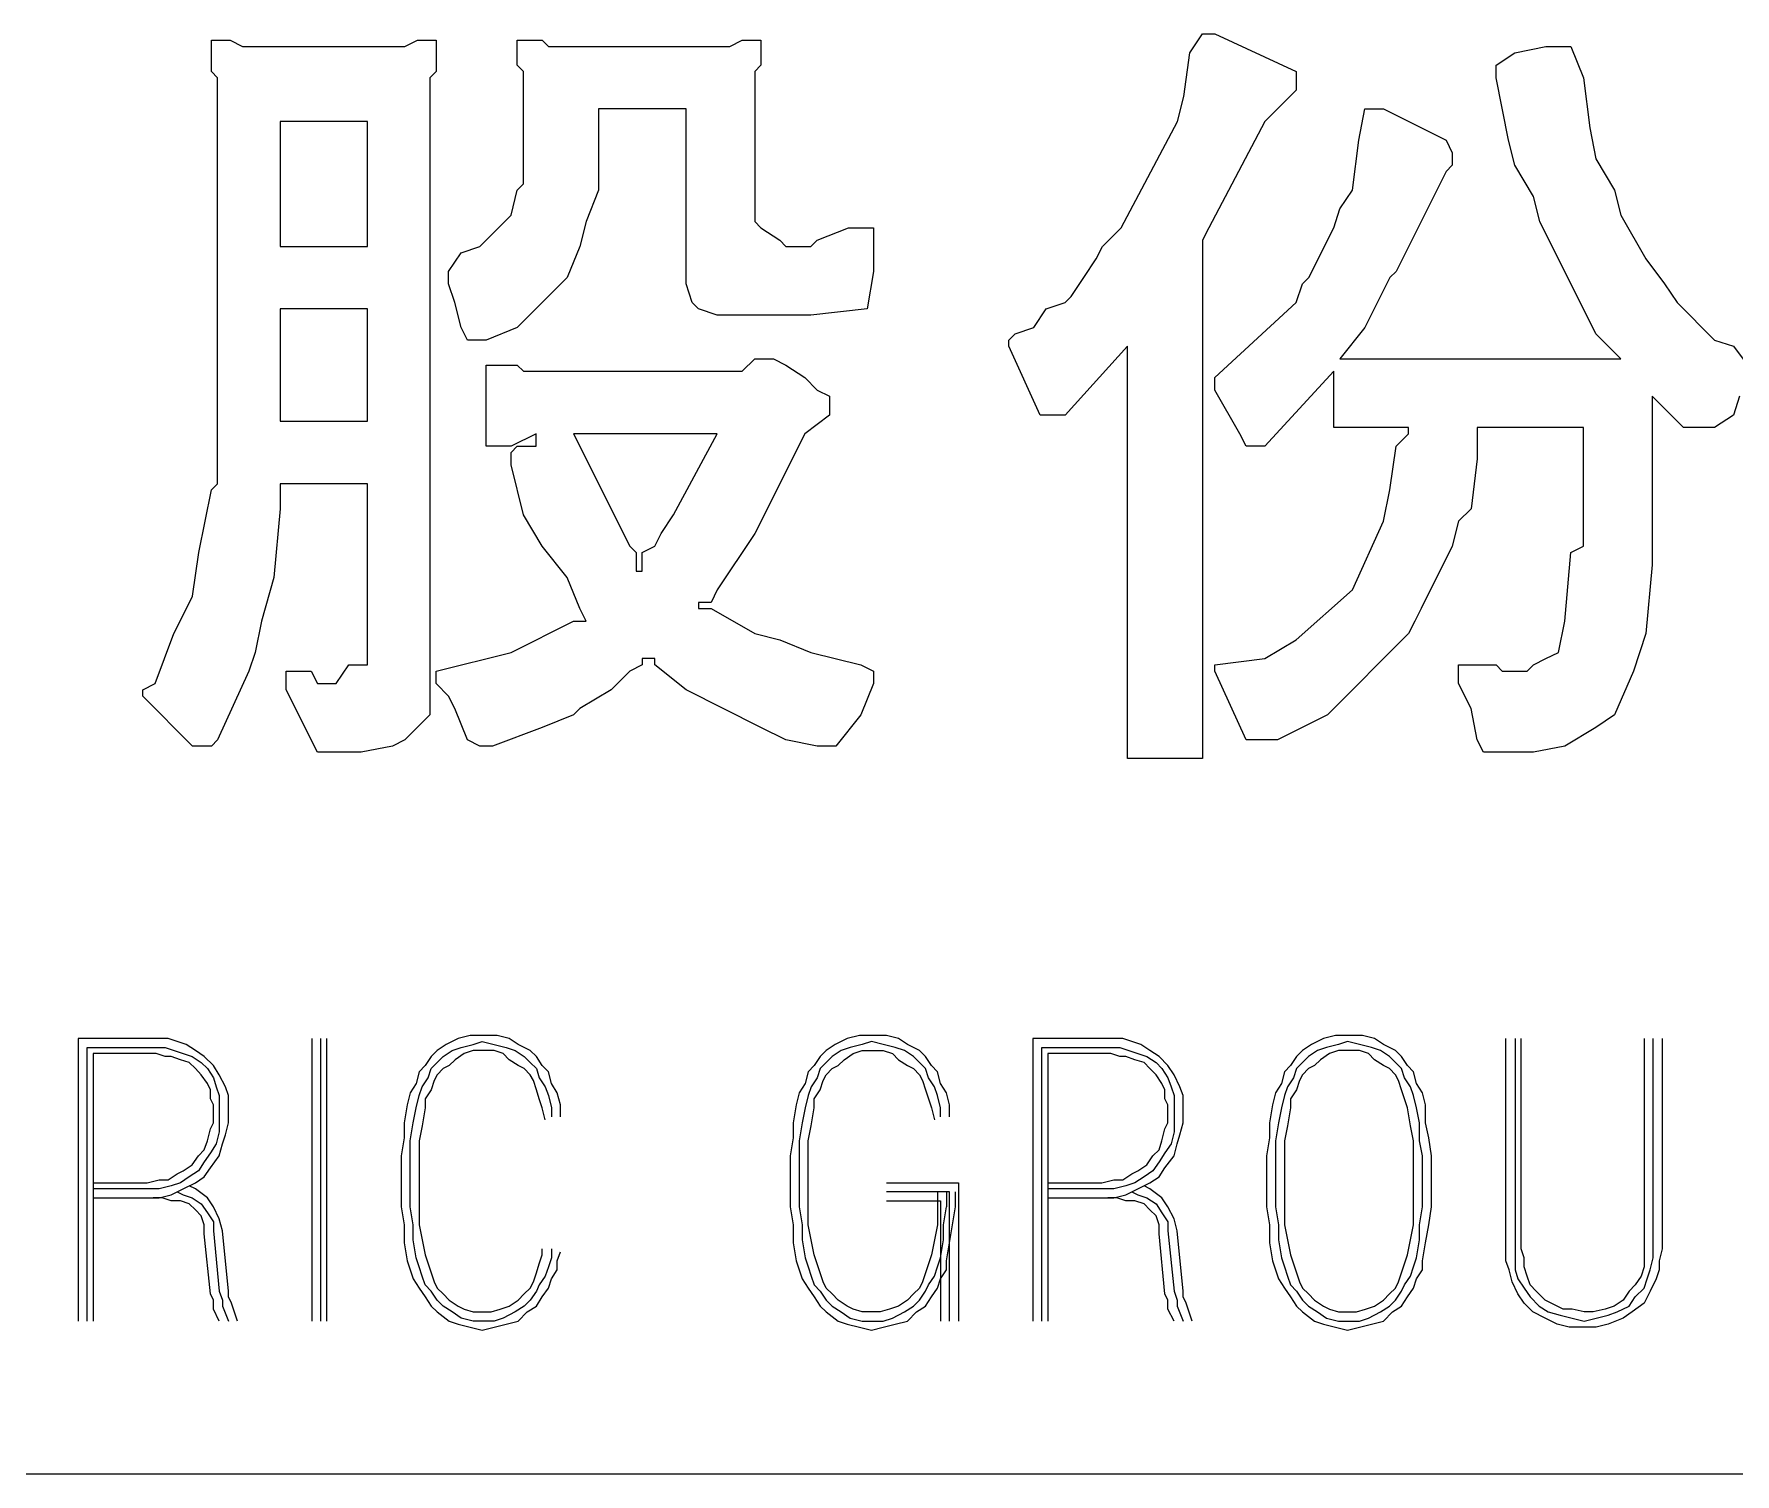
# Model space of a CAD drawing. Header units: millimetres. Extents: x 18255 to 228708, y -2217 to 146640.
# Drawn here: x 222396 to 223914, y 99 to 1384 of the extents above; entities that cross this region are included whole.
import ezdxf

# ---------------------------------------------------------------- set-up
doc = ezdxf.new("R2010")
doc.units = ezdxf.units.MM
doc.layers.add('1', color=8, linetype='Continuous')
doc.layers.add('注释及标注', color=8, linetype='Continuous', lineweight=25)

msp = doc.modelspace()

# ---------------------------------------------------------------- linework, layer by layer
at = {"layer": '1', "color": 0, "linetype": 'Continuous'}
for p, q in [((223427.6, 1367.4), (223438.8, 1384.2)), ((223438.8, 1384.2), (223449.9, 1384.2)), ((223449.9, 1384.2), (223522.4, 1350.7)), ((222554.1, 1350.7), (222554.1, 1378.6)), ((222554.1, 1378.6), (222570.8, 1378.6)), ((222570.8, 1378.6), (222581.9, 1373)), ((222581.9, 1373), (222726.9, 1373)), ((222726.9, 1373), (222738, 1378.6)), ((222738, 1378.6), (222754.8, 1378.6)), ((222754.8, 1378.6), (222754.8, 1350.7)), ((222827.2, 1356.3), (222827.2, 1378.6)), ((222827.2, 1378.6), (222849.5, 1378.6)), ((222849.5, 1378.6), (222855.1, 1373)), ((222855.1, 1373), (223016.8, 1373)), ((223016.8, 1373), (223027.9, 1378.6)), ((223027.9, 1378.6), (223044.7, 1378.6)), ((223044.7, 1378.6), (223044.7, 1356.3)), ((223422.1, 1328.4), (223427.6, 1367.4)), ((223700.8, 1356.3), (223717.5, 1367.4)), ((223717.5, 1367.4), (223745.4, 1373)), ((223745.4, 1373), (223767.7, 1373)), ((223767.7, 1373), (223778.9, 1345.1)), ((222832.8, 1350.7), (222827.2, 1356.3)), ((223044.7, 1356.3), (223039.1, 1350.7)), ((223700.8, 1345.1), (223700.8, 1356.3)), ((222559.6, 1345.1), (222554.1, 1350.7)), ((222559.6, 982.8), (222559.6, 1345.1)), ((222754.8, 1350.7), (222749.2, 1345.1)), ((222749.2, 1345.1), (222749.2, 776.5)), ((222832.8, 1250.4), (222832.8, 1350.7)), ((223039.1, 1350.7), (223039.1, 1216.9)), ((223522.4, 1350.7), (223522.4, 1334)), ((223712, 1289.4), (223700.8, 1345.1)), ((223778.9, 1345.1), (223784.4, 1300.5)), ((223416.5, 1306.1), (223422.1, 1328.4)), ((223522.4, 1334), (223494.5, 1306.1)), ((222693.4, 1306.1), (222615.4, 1306.1)), ((222615.4, 1306.1), (222615.4, 1194.6)), ((222693.4, 1194.6), (222693.4, 1306.1)), ((222899.7, 1317.3), (222899.7, 1244.8)), ((222977.8, 1317.3), (222899.7, 1317.3)), ((222977.8, 1161.2), (222977.8, 1317.3)), ((223366.3, 1211.3), (223416.5, 1306.1)), ((223494.5, 1306.1), (223444.4, 1211.3)), ((223578.2, 1289.4), (223583.7, 1317.3)), ((223583.7, 1317.3), (223600.5, 1317.3)), ((223600.5, 1317.3), (223656.2, 1289.4)), ((223784.4, 1300.5), (223790, 1272.7)), ((223572.6, 1244.8), (223578.2, 1289.4)), ((223656.2, 1289.4), (223661.8, 1278.2)), ((223661.8, 1278.2), (223661.8, 1267.1)), ((223717.5, 1267.1), (223712, 1289.4)), ((223656.2, 1261.5), (223611.6, 1172.3)), ((223661.8, 1267.1), (223656.2, 1261.5)), ((223734.3, 1239.2), (223717.5, 1267.1)), ((223790, 1272.7), (223806.7, 1244.8)), ((222827.2, 1244.8), (222832.8, 1250.4)), ((222821.7, 1222.5), (222827.2, 1244.8)), ((222899.7, 1244.8), (222888.6, 1216.9)), ((223561.4, 1228.1), (223572.6, 1244.8)), ((223739.8, 1216.9), (223734.3, 1239.2)), ((223806.7, 1244.8), (223812.3, 1222.5)), ((222793.8, 1194.6), (222821.7, 1222.5)), ((222888.6, 1216.9), (222883, 1194.6)), ((223039.1, 1216.9), (223044.7, 1211.3)), ((223555.9, 1211.3), (223561.4, 1228.1)), ((223790, 1116.6), (223739.8, 1216.9)), ((223812.3, 1222.5), (223834.6, 1183.5)), ((223044.7, 1211.3), (223061.4, 1200.2)), ((223061.4, 1200.2), (223067, 1194.6)), ((223089.3, 1194.6), (223094.8, 1200.2)), ((223094.8, 1200.2), (223122.7, 1211.3)), ((223122.7, 1211.3), (223145, 1211.3)), ((223145, 1211.3), (223145, 1172.3)), ((223349.6, 1194.6), (223366.3, 1211.3)), ((223444.4, 1211.3), (223438.8, 1200.2)), ((223438.8, 1200.2), (223438.8, 737.5)), ((223533.6, 1166.7), (223555.9, 1211.3)), ((222615.4, 1194.6), (222693.4, 1194.6)), ((222765.9, 1172.3), (222777.1, 1189)), ((222777.1, 1189), (222793.8, 1194.6)), ((222883, 1194.6), (222871.8, 1166.7)), ((223067, 1194.6), (223089.3, 1194.6)), ((223344, 1183.5), (223349.6, 1194.6)), ((222765.9, 1161.2), (222765.9, 1172.3)), ((223145, 1172.3), (223139.4, 1138.9)), ((223332.9, 1166.7), (223344, 1183.5)), ((223611.6, 1172.3), (223606, 1166.7)), ((223834.6, 1183.5), (223851.3, 1161.2)), ((222771.5, 1144.4), (222765.9, 1161.2)), ((222871.8, 1166.7), (222827.2, 1122.1)), ((222983.3, 1144.4), (222977.8, 1161.2)), ((223321.7, 1150), (223332.9, 1166.7)), ((223522.4, 1144.4), (223528, 1161.2)), ((223528, 1161.2), (223533.6, 1166.7)), ((223606, 1166.7), (223583.7, 1122.1)), ((223851.3, 1161.2), (223862.5, 1144.4)), ((222693.4, 1138.9), (222615.4, 1138.9)), ((222615.4, 1138.9), (222615.4, 1038.5)), ((222693.4, 1038.5), (222693.4, 1138.9)), ((222777.1, 1122.1), (222771.5, 1144.4)), ((222988.9, 1138.9), (222983.3, 1144.4)), ((223005.6, 1133.3), (222988.9, 1138.9)), ((223139.4, 1138.9), (223089.3, 1133.3)), ((223288.3, 1122.1), (223299.4, 1138.9)), ((223299.4, 1138.9), (223316.2, 1144.4)), ((223316.2, 1144.4), (223321.7, 1150)), ((223449.9, 1077.5), (223522.4, 1144.4)), ((223862.5, 1144.4), (223895.9, 1111)), ((223089.3, 1133.3), (223005.6, 1133.3)), ((222782.6, 1111), (222777.1, 1122.1)), ((222799.4, 1111), (222782.6, 1111)), ((222827.2, 1122.1), (222799.4, 1111)), ((223266, 1111), (223271.6, 1116.6)), ((223266, 1105.4), (223266, 1111)), ((223271.6, 1116.6), (223288.3, 1122.1)), ((223583.7, 1122.1), (223561.4, 1094.3)), ((223812.3, 1094.3), (223790, 1116.6)), ((223895.9, 1111), (223912.7, 1105.4)), ((223027.9, 1083.1), (223039.1, 1094.3)), ((223039.1, 1094.3), (223055.8, 1094.3)), ((223055.8, 1094.3), (223067, 1088.7)), ((223293.9, 1044.1), (223266, 1105.4)), ((223371.9, 1105.4), (223316.2, 1044.1)), ((223371.9, 737.5), (223371.9, 1105.4)), ((223561.4, 1094.3), (223812.3, 1094.3)), ((223912.7, 1105.4), (223929.4, 1083.1)), ((222799.4, 1088.7), (222827.2, 1088.7)), ((222799.4, 1016.2), (222799.4, 1088.7)), ((222827.2, 1088.7), (222832.8, 1083.1)), ((222832.8, 1083.1), (223027.9, 1083.1)), ((223067, 1088.7), (223083.7, 1077.5)), ((223555.9, 1083.1), (223494.5, 1016.2)), ((223555.9, 1032.9), (223555.9, 1083.1)), ((223083.7, 1077.5), (223094.8, 1066.4)), ((223094.8, 1066.4), (223106, 1060.8)), ((223449.9, 1066.4), (223449.9, 1077.5)), ((223472.2, 1027.4), (223449.9, 1066.4)), ((223106, 1060.8), (223106, 1044.1)), ((223840.2, 1060.8), (223840.2, 910.3)), ((223868.1, 1032.9), (223840.2, 1060.8)), ((223918.2, 1060.8), (223912.7, 1044.1)), ((222615.4, 1038.5), (222693.4, 1038.5)), ((223106, 1044.1), (223083.7, 1027.4)), ((223316.2, 1044.1), (223293.9, 1044.1)), ((223622.8, 1032.9), (223555.9, 1032.9)), ((223622.8, 1027.4), (223622.8, 1032.9)), ((223684.1, 1032.9), (223684.1, 1005.1)), ((223778.9, 1032.9), (223684.1, 1032.9)), ((223778.9, 927), (223778.9, 1032.9)), ((223895.9, 1032.9), (223868.1, 1032.9)), ((223912.7, 1044.1), (223895.9, 1032.9)), ((222844, 1027.4), (222821.7, 1016.2)), ((222844, 1016.2), (222844, 1027.4)), ((223005.6, 1027.4), (222877.4, 1027.4)), ((222877.4, 1027.4), (222927.6, 927)), ((222966.6, 954.9), (223005.6, 1027.4)), ((223083.7, 1027.4), (223039.1, 938.2)), ((223477.8, 1016.2), (223472.2, 1027.4)), ((223611.6, 1016.2), (223622.8, 1027.4)), ((222821.7, 1016.2), (222799.4, 1016.2)), ((222821.7, 1010.6), (222827.2, 1016.2)), ((222821.7, 999.5), (222821.7, 1010.6)), ((222827.2, 1016.2), (222844, 1016.2)), ((223494.5, 1016.2), (223477.8, 1016.2)), ((223606, 977.2), (223611.6, 1016.2)), ((223684.1, 1005.1), (223678.5, 960.5)), ((222832.8, 954.9), (222821.7, 999.5)), ((222542.9, 921.4), (222554.1, 977.2)), ((222554.1, 977.2), (222559.6, 982.8)), ((222615.4, 982.8), (222615.4, 960.5)), ((222693.4, 982.8), (222615.4, 982.8)), ((222693.4, 821.1), (222693.4, 982.8)), ((223600.5, 949.3), (223606, 977.2)), ((222615.4, 960.5), (222609.8, 899.1)), ((223678.5, 960.5), (223667.4, 949.3)), ((222849.5, 927), (222832.8, 954.9)), ((222955.5, 938.2), (222966.6, 954.9)), ((223572.6, 888), (223600.5, 949.3)), ((223667.4, 949.3), (223661.8, 927)), ((222871.8, 899.1), (222849.5, 927)), ((222927.6, 927), (222933.2, 921.4)), ((222938.7, 921.4), (222949.9, 927)), ((222949.9, 927), (222955.5, 938.2)), ((223039.1, 938.2), (223005.6, 888)), ((223661.8, 927), (223633.9, 871.3)), ((223767.7, 921.4), (223778.9, 927)), ((222537.3, 882.4), (222542.9, 921.4)), ((222933.2, 921.4), (222933.2, 904.7)), ((222938.7, 904.7), (222938.7, 921.4)), ((223762.1, 860.1), (223767.7, 921.4)), ((222609.8, 899.1), (222598.7, 860.1)), ((222883, 871.3), (222871.8, 899.1)), ((222933.2, 904.7), (222938.7, 904.7)), ((223840.2, 910.3), (223834.6, 849)), ((222531.8, 871.3), (222537.3, 882.4)), ((223005.6, 888), (223000.1, 876.8)), ((223522.4, 843.4), (223572.6, 888)), ((222520.6, 849), (222531.8, 871.3)), ((222888.6, 860.1), (222883, 871.3)), ((222988.9, 876.8), (222988.9, 871.3)), ((223000.1, 876.8), (222988.9, 876.8)), ((222988.9, 871.3), (223000.1, 871.3)), ((223000.1, 871.3), (223039.1, 849)), ((223633.9, 871.3), (223628.3, 860.1)), ((222598.7, 860.1), (222593.1, 832.2)), ((222821.7, 832.2), (222877.4, 860.1)), ((222877.4, 860.1), (222888.6, 860.1)), ((223628.3, 860.1), (223622.8, 849)), ((223756.6, 832.2), (223762.1, 860.1)), ((222503.9, 804.4), (222520.6, 849)), ((223039.1, 849), (223061.4, 843.4)), ((223061.4, 843.4), (223089.3, 832.2)), ((223494.5, 826.7), (223522.4, 843.4)), ((223622.8, 849), (223550.3, 776.5)), ((223834.6, 849), (223823.5, 815.5)), ((222593.1, 832.2), (222587.5, 815.5)), ((222665.6, 804.4), (222676.7, 821.1)), ((222676.7, 821.1), (222693.4, 821.1)), ((222754.8, 815.5), (222821.7, 832.2)), ((222938.7, 821.1), (222927.6, 815.5)), ((222938.7, 826.7), (222938.7, 821.1)), ((222949.9, 826.7), (222938.7, 826.7)), ((222949.9, 821.1), (222949.9, 826.7)), ((222977.8, 798.8), (222949.9, 821.1)), ((223089.3, 832.2), (223133.9, 821.1)), ((223133.9, 821.1), (223145, 815.5)), ((223449.9, 821.1), (223494.5, 826.7)), ((223449.9, 815.5), (223449.9, 821.1)), ((223667.4, 821.1), (223700.8, 821.1)), ((223667.4, 804.4), (223667.4, 821.1)), ((223700.8, 821.1), (223706.4, 815.5)), ((223728.7, 815.5), (223734.3, 821.1)), ((223734.3, 821.1), (223745.4, 826.7)), ((223745.4, 826.7), (223756.6, 832.2)), ((222587.5, 815.5), (222559.6, 754.2)), ((222621, 815.5), (222643.3, 815.5)), ((222621, 798.8), (222621, 815.5)), ((222643.3, 815.5), (222648.8, 804.4)), ((222754.8, 804.4), (222754.8, 815.5)), ((222927.6, 815.5), (222910.9, 798.8)), ((223145, 815.5), (223145, 804.4)), ((223477.8, 754.2), (223449.9, 815.5)), ((223706.4, 815.5), (223728.7, 815.5)), ((223823.5, 815.5), (223806.7, 776.5)), ((222492.8, 798.8), (222503.9, 804.4)), ((222492.8, 793.2), (222492.8, 798.8)), ((222537.3, 748.6), (222492.8, 793.2)), ((222648.8, 743.1), (222621, 798.8)), ((222648.8, 804.4), (222665.6, 804.4)), ((222765.9, 793.2), (222754.8, 804.4)), ((222771.5, 782.1), (222765.9, 793.2)), ((222910.9, 798.8), (222883, 782.1)), ((223044.7, 765.3), (222977.8, 798.8)), ((223145, 804.4), (223133.9, 776.5)), ((223678.5, 782.1), (223667.4, 804.4)), ((222749.2, 776.5), (222726.9, 754.2)), ((222782.6, 754.2), (222771.5, 782.1)), ((222877.4, 776.5), (222849.5, 765.3)), ((222883, 782.1), (222877.4, 776.5)), ((223133.9, 776.5), (223111.6, 748.6)), ((223550.3, 776.5), (223505.7, 754.2)), ((223684.1, 754.2), (223678.5, 782.1)), ((223806.7, 776.5), (223790, 765.3)), ((222849.5, 765.3), (222804.9, 748.6)), ((223067, 754.2), (223044.7, 765.3)), ((223790, 765.3), (223762.1, 748.6)), ((222554.1, 748.6), (222537.3, 748.6)), ((222559.6, 754.2), (222554.1, 748.6)), ((222715.7, 748.6), (222687.9, 743.1)), ((222726.9, 754.2), (222715.7, 748.6)), ((222793.8, 748.6), (222782.6, 754.2)), ((222804.9, 748.6), (222793.8, 748.6)), ((223094.8, 748.6), (223067, 754.2)), ((223111.6, 748.6), (223094.8, 748.6)), ((223505.7, 754.2), (223477.8, 754.2)), ((223689.7, 743.1), (223684.1, 754.2)), ((223762.1, 748.6), (223734.3, 743.1)), ((222687.9, 743.1), (222648.8, 743.1)), ((223438.8, 737.5), (223371.9, 737.5)), ((223734.3, 743.1), (223689.7, 743.1)), ((222435.2, 487.5), (222435.2, 235.4)), ((222496.9, 487.5), (222435.2, 487.5)), ((222504.9, 487.5), (222496.9, 487.5)), ((222515.6, 487.5), (222504.9, 487.5)), ((222523.7, 484.8), (222515.6, 487.5)), ((222643.7, 487.5), (222643.7, 235.4)), ((222651.7, 235.4), (222651.7, 487.5)), ((222657.1, 235.4), (222657.1, 487.5)), ((222774.4, 487.5), (222763.7, 482.1)), ((222785.2, 490.2), (222774.4, 487.5)), ((222795.9, 490.2), (222785.2, 490.2)), ((222809.3, 490.2), (222795.9, 490.2)), ((222820, 487.5), (222809.3, 490.2)), ((222828.1, 482.1), (222820, 487.5)), ((223121.7, 487.5), (223111, 482.1)), ((223132.5, 490.2), (223121.7, 487.5)), ((223143.2, 490.2), (223132.5, 490.2)), ((223156.6, 490.2), (223143.2, 490.2)), ((223167.3, 487.5), (223156.6, 490.2)), ((223175.4, 482.1), (223167.3, 487.5)), ((223287.3, 487.5), (223287.3, 235.4)), ((223349, 487.5), (223287.3, 487.5)), ((223357.1, 487.5), (223349, 487.5)), ((223367.8, 487.5), (223357.1, 487.5)), ((223375.8, 484.8), (223367.8, 487.5)), ((223546.8, 487.5), (223536.1, 482.1)), ((223557.5, 490.2), (223546.8, 487.5)), ((223568.2, 490.2), (223557.5, 490.2)), ((223581.7, 490.2), (223568.2, 490.2)), ((223592.4, 487.5), (223581.7, 490.2)), ((223600.4, 482.1), (223592.4, 487.5)), ((223709.7, 299.8), (223709.7, 487.5)), ((223717.8, 487.5), (223717.8, 299.8)), ((223723.1, 299.8), (223723.1, 487.5)), ((223833.1, 487.5), (223833.1, 299.8)), ((223841.1, 299.8), (223841.1, 487.5)), ((223849.2, 487.5), (223849.2, 299.8)), ((222443.2, 479.5), (222496.9, 479.5)), ((222443.2, 235.4), (222443.2, 479.5)), ((222448.6, 474.1), (222448.6, 235.4)), ((222496.9, 474.1), (222448.6, 474.1)), ((222496.9, 479.5), (222504.9, 479.5)), ((222504.9, 474.1), (222496.9, 474.1)), ((222504.9, 479.5), (222513, 479.5)), ((222513, 471.4), (222504.9, 474.1)), ((222513, 479.5), (222521, 476.8)), ((222518.3, 471.4), (222513, 471.4)), ((222526.4, 468.7), (222518.3, 471.4)), ((222521, 476.8), (222529, 474.1)), ((222531.7, 482.1), (222523.7, 484.8)), ((222529, 474.1), (222537.1, 471.4)), ((222539.8, 476.8), (222531.7, 482.1)), ((222537.1, 471.4), (222545.1, 466.1)), ((222547.8, 471.4), (222539.8, 476.8)), ((222555.9, 463.4), (222547.8, 471.4)), ((222750.3, 471.4), (222744.9, 463.4)), ((222755.7, 476.8), (222750.3, 471.4)), ((222763.7, 482.1), (222755.7, 476.8)), ((222755.7, 466.1), (222761, 471.4)), ((222761, 471.4), (222769.1, 476.8)), ((222769.1, 476.8), (222777.1, 479.5)), ((222779.8, 474.1), (222771.7, 468.7)), ((222777.1, 479.5), (222787.8, 482.1)), ((222787.8, 476.8), (222779.8, 474.1)), ((222787.8, 482.1), (222795.9, 484.8)), ((222795.9, 476.8), (222787.8, 476.8)), ((222795.9, 484.8), (222806.6, 482.1)), ((222806.6, 476.8), (222795.9, 476.8)), ((222806.6, 482.1), (222817.3, 479.5)), ((222814.7, 474.1), (222806.6, 476.8)), ((222820, 468.7), (222814.7, 474.1)), ((222817.3, 479.5), (222825.4, 476.8)), ((222825.4, 476.8), (222833.4, 471.4)), ((222838.8, 476.8), (222828.1, 482.1)), ((222833.4, 471.4), (222838.8, 466.1)), ((222844.2, 471.4), (222838.8, 476.8)), ((222849.5, 463.4), (222844.2, 471.4)), ((223097.6, 471.4), (223092.2, 463.4)), ((223103, 476.8), (223097.6, 471.4)), ((223111, 482.1), (223103, 476.8)), ((223108.3, 471.4), (223103, 466.1)), ((223116.4, 476.8), (223108.3, 471.4)), ((223124.4, 479.5), (223116.4, 476.8)), ((223119, 468.7), (223127.1, 474.1)), ((223135.1, 482.1), (223124.4, 479.5)), ((223127.1, 474.1), (223135.1, 476.8)), ((223143.2, 484.8), (223135.1, 482.1)), ((223135.1, 476.8), (223143.2, 476.8)), ((223153.9, 482.1), (223143.2, 484.8)), ((223143.2, 476.8), (223153.9, 476.8)), ((223164.6, 479.5), (223153.9, 482.1)), ((223153.9, 476.8), (223162, 474.1)), ((223162, 474.1), (223167.3, 468.7)), ((223172.7, 476.8), (223164.6, 479.5)), ((223180.7, 471.4), (223172.7, 476.8)), ((223186.1, 476.8), (223175.4, 482.1)), ((223186.1, 466.1), (223180.7, 471.4)), ((223191.5, 471.4), (223186.1, 476.8)), ((223196.8, 463.4), (223191.5, 471.4)), ((223295.4, 479.5), (223349, 479.5)), ((223295.4, 235.4), (223295.4, 479.5)), ((223300.7, 474.1), (223300.7, 235.4)), ((223349, 474.1), (223300.7, 474.1)), ((223349, 479.5), (223357.1, 479.5)), ((223357.1, 474.1), (223349, 474.1)), ((223357.1, 479.5), (223365.1, 479.5)), ((223365.1, 471.4), (223357.1, 474.1)), ((223365.1, 479.5), (223373.1, 476.8)), ((223370.5, 471.4), (223365.1, 471.4)), ((223378.5, 468.7), (223370.5, 471.4)), ((223373.1, 476.8), (223381.2, 474.1)), ((223383.9, 482.1), (223375.8, 484.8)), ((223381.2, 474.1), (223389.2, 471.4)), ((223391.9, 476.8), (223383.9, 482.1)), ((223389.2, 471.4), (223397.3, 466.1)), ((223400, 471.4), (223391.9, 476.8)), ((223408, 463.4), (223400, 471.4)), ((223522.7, 471.4), (223517.3, 463.4)), ((223528, 476.8), (223522.7, 471.4)), ((223536.1, 482.1), (223528, 476.8)), ((223533.4, 471.4), (223528, 466.1)), ((223541.4, 476.8), (223533.4, 471.4)), ((223549.5, 479.5), (223541.4, 476.8)), ((223552.2, 474.1), (223544.1, 468.7)), ((223560.2, 482.1), (223549.5, 479.5)), ((223560.2, 476.8), (223552.2, 474.1)), ((223568.2, 484.8), (223560.2, 482.1)), ((223568.2, 476.8), (223560.2, 476.8)), ((223579, 482.1), (223568.2, 484.8)), ((223579, 476.8), (223568.2, 476.8)), ((223589.7, 479.5), (223579, 482.1)), ((223587, 474.1), (223579, 476.8)), ((223592.4, 468.7), (223587, 474.1)), ((223597.7, 476.8), (223589.7, 479.5)), ((223605.8, 471.4), (223597.7, 476.8)), ((223611.2, 476.8), (223600.4, 482.1)), ((223611.2, 466.1), (223605.8, 471.4)), ((223616.5, 471.4), (223611.2, 476.8)), ((223621.9, 463.4), (223616.5, 471.4)), ((222534.4, 466.1), (222526.4, 468.7)), ((222539.8, 460.7), (222534.4, 466.1)), ((222545.1, 455.3), (222539.8, 460.7)), ((222545.1, 466.1), (222550.5, 460.7)), ((222550.5, 460.7), (222555.9, 452.6)), ((222561.2, 455.3), (222555.9, 463.4)), ((222739.6, 458), (222736.9, 447.3)), ((222744.9, 463.4), (222739.6, 458)), ((222747.6, 452.6), (222750.3, 460.7)), ((222750.3, 460.7), (222755.7, 466.1)), ((222761, 460.7), (222755.7, 455.3)), ((222766.4, 463.4), (222761, 460.7)), ((222771.7, 468.7), (222766.4, 463.4)), ((222828.1, 463.4), (222820, 468.7)), ((222833.4, 460.7), (222828.1, 463.4)), ((222838.8, 455.3), (222833.4, 460.7)), ((222838.8, 466.1), (222844.2, 460.7)), ((222844.2, 460.7), (222846.8, 452.6)), ((222854.9, 458), (222849.5, 463.4)), ((222857.6, 447.3), (222854.9, 458)), ((223086.9, 458), (223084.2, 447.3)), ((223092.2, 463.4), (223086.9, 458)), ((223097.6, 460.7), (223094.9, 452.6)), ((223103, 466.1), (223097.6, 460.7)), ((223103, 455.3), (223108.3, 460.7)), ((223108.3, 460.7), (223113.7, 463.4)), ((223113.7, 463.4), (223119, 468.7)), ((223167.3, 468.7), (223175.4, 463.4)), ((223175.4, 463.4), (223180.7, 460.7)), ((223180.7, 460.7), (223186.1, 455.3)), ((223191.5, 460.7), (223186.1, 466.1)), ((223194.1, 452.6), (223191.5, 460.7)), ((223202.2, 458), (223196.8, 463.4)), ((223204.9, 447.3), (223202.2, 458)), ((223386.6, 466.1), (223378.5, 468.7)), ((223391.9, 460.7), (223386.6, 466.1)), ((223397.3, 455.3), (223391.9, 460.7)), ((223397.3, 466.1), (223402.6, 460.7)), ((223402.6, 460.7), (223408, 452.6)), ((223413.4, 455.3), (223408, 463.4)), ((223511.9, 458), (223509.2, 447.3)), ((223517.3, 463.4), (223511.9, 458)), ((223522.7, 460.7), (223520, 452.6)), ((223528, 466.1), (223522.7, 460.7)), ((223533.4, 460.7), (223528, 455.3)), ((223538.7, 463.4), (223533.4, 460.7)), ((223544.1, 468.7), (223538.7, 463.4)), ((223600.4, 463.4), (223592.4, 468.7)), ((223605.8, 460.7), (223600.4, 463.4)), ((223611.2, 455.3), (223605.8, 460.7)), ((223616.5, 460.7), (223611.2, 466.1)), ((223619.2, 452.6), (223616.5, 460.7)), ((223627.2, 458), (223621.9, 463.4)), ((223629.9, 447.3), (223627.2, 458)), ((222550.5, 447.3), (222545.1, 455.3)), ((222553.2, 441.9), (222550.5, 447.3)), ((222553.2, 433.9), (222553.2, 441.9)), ((222555.9, 452.6), (222558.5, 444.6)), ((222558.5, 444.6), (222561.2, 436.6)), ((222566.6, 444.6), (222561.2, 455.3)), ((222569.3, 436.6), (222566.6, 444.6)), ((222736.9, 447.3), (222731.5, 439.2)), ((222739.6, 436.6), (222742.2, 444.6)), ((222742.2, 444.6), (222747.6, 452.6)), ((222750.3, 441.9), (222744.9, 433.9)), ((222753, 450), (222750.3, 441.9)), ((222755.7, 455.3), (222753, 450)), ((222841.5, 450), (222838.8, 455.3)), ((222844.2, 441.9), (222841.5, 450)), ((222846.8, 433.9), (222844.2, 441.9)), ((222846.8, 452.6), (222852.2, 444.6)), ((222852.2, 444.6), (222854.9, 436.6)), ((222862.9, 439.2), (222857.6, 447.3)), ((223084.2, 447.3), (223078.8, 439.2)), ((223089.5, 444.6), (223086.9, 436.6)), ((223094.9, 452.6), (223089.5, 444.6)), ((223092.2, 433.9), (223097.6, 441.9)), ((223097.6, 441.9), (223100.3, 450)), ((223100.3, 450), (223103, 455.3)), ((223186.1, 455.3), (223188.8, 450)), ((223188.8, 450), (223191.5, 441.9)), ((223191.5, 441.9), (223194.1, 433.9)), ((223199.5, 444.6), (223194.1, 452.6)), ((223202.2, 436.6), (223199.5, 444.6)), ((223210.2, 439.2), (223204.9, 447.3)), ((223402.6, 447.3), (223397.3, 455.3)), ((223405.3, 441.9), (223402.6, 447.3)), ((223405.3, 433.9), (223405.3, 441.9)), ((223408, 452.6), (223410.7, 444.6)), ((223410.7, 444.6), (223413.4, 436.6)), ((223418.7, 444.6), (223413.4, 455.3)), ((223421.4, 436.6), (223418.7, 444.6)), ((223509.2, 447.3), (223503.9, 439.2)), ((223514.6, 444.6), (223511.9, 436.6)), ((223520, 452.6), (223514.6, 444.6)), ((223522.7, 441.9), (223517.3, 433.9)), ((223525.3, 450), (223522.7, 441.9)), ((223528, 455.3), (223525.3, 450)), ((223613.8, 450), (223611.2, 455.3)), ((223616.5, 441.9), (223613.8, 450)), ((223619.2, 433.9), (223616.5, 441.9)), ((223624.6, 444.6), (223619.2, 452.6)), ((223627.2, 436.6), (223624.6, 444.6)), ((223635.3, 439.2), (223629.9, 447.3)), ((222555.9, 428.5), (222553.2, 433.9)), ((222555.9, 420.5), (222555.9, 428.5)), ((222561.2, 436.6), (222561.2, 428.5)), ((222561.2, 428.5), (222561.2, 420.5)), ((222569.3, 428.5), (222569.3, 436.6)), ((222569.3, 420.5), (222569.3, 428.5)), ((222728.8, 428.5), (222726.2, 412.4)), ((222731.5, 439.2), (222728.8, 428.5)), ((222734.2, 412.4), (222736.9, 425.8)), ((222736.9, 425.8), (222739.6, 436.6)), ((222744.9, 425.8), (222742.2, 409.7)), ((222744.9, 433.9), (222744.9, 425.8)), ((222849.5, 425.8), (222846.8, 433.9)), ((222852.2, 415.1), (222849.5, 425.8)), ((222854.9, 436.6), (222857.6, 425.8)), ((222857.6, 425.8), (222857.6, 417.8)), ((222865.6, 428.5), (222862.9, 439.2)), ((222865.6, 417.8), (222865.6, 428.5)), ((223076.1, 428.5), (223073.5, 412.4)), ((223078.8, 439.2), (223076.1, 428.5)), ((223084.2, 425.8), (223081.5, 412.4)), ((223086.9, 436.6), (223084.2, 425.8)), ((223089.5, 409.7), (223092.2, 425.8)), ((223092.2, 425.8), (223092.2, 433.9)), ((223194.1, 433.9), (223196.8, 425.8)), ((223196.8, 425.8), (223199.5, 415.1)), ((223204.9, 425.8), (223202.2, 436.6)), ((223204.9, 417.8), (223204.9, 425.8)), ((223212.9, 428.5), (223210.2, 439.2)), ((223212.9, 417.8), (223212.9, 428.5)), ((223408, 428.5), (223405.3, 433.9)), ((223408, 420.5), (223408, 428.5)), ((223413.4, 436.6), (223413.4, 428.5)), ((223413.4, 428.5), (223413.4, 420.5)), ((223421.4, 428.5), (223421.4, 436.6)), ((223421.4, 420.5), (223421.4, 428.5)), ((223501.2, 428.5), (223498.5, 412.4)), ((223503.9, 439.2), (223501.2, 428.5)), ((223509.2, 425.8), (223506.6, 412.4)), ((223511.9, 436.6), (223509.2, 425.8)), ((223517.3, 425.8), (223514.6, 409.7)), ((223517.3, 433.9), (223517.3, 425.8)), ((223621.9, 425.8), (223619.2, 433.9)), ((223624.6, 409.7), (223621.9, 425.8)), ((223629.9, 425.8), (223627.2, 436.6)), ((223632.6, 412.4), (223629.9, 425.8)), ((223638, 428.5), (223635.3, 439.2)), ((223638, 412.4), (223638, 428.5)), ((222553.2, 407.1), (222555.9, 412.4)), ((222555.9, 412.4), (222555.9, 420.5)), ((222561.2, 420.5), (222561.2, 412.4)), ((222561.2, 412.4), (222561.2, 404.4)), ((222566.6, 401.7), (222569.3, 412.4)), ((222569.3, 412.4), (222569.3, 420.5)), ((222726.2, 412.4), (222726.2, 399)), ((222731.5, 396.3), (222734.2, 412.4)), ((223073.5, 412.4), (223073.5, 399)), ((223081.5, 412.4), (223078.8, 396.3)), ((223405.3, 407.1), (223408, 412.4)), ((223408, 412.4), (223408, 420.5)), ((223413.4, 420.5), (223413.4, 412.4)), ((223413.4, 412.4), (223413.4, 404.4)), ((223418.7, 401.7), (223421.4, 412.4)), ((223421.4, 412.4), (223421.4, 420.5)), ((223498.5, 412.4), (223498.5, 399)), ((223506.6, 412.4), (223503.9, 396.3)), ((223632.6, 396.3), (223632.6, 412.4)), ((223640.7, 399), (223638, 412.4)), ((222547.8, 388.3), (222550.5, 396.3)), ((222550.5, 396.3), (222553.2, 407.1)), ((222561.2, 404.4), (222558.5, 393.6)), ((222563.9, 393.6), (222566.6, 401.7)), ((222726.2, 399), (222723.5, 382.9)), ((222731.5, 382.9), (222731.5, 396.3)), ((222742.2, 409.7), (222739.6, 396.3)), ((222739.6, 396.3), (222739.6, 380.2)), ((223073.5, 399), (223070.8, 382.9)), ((223078.8, 396.3), (223078.8, 382.9)), ((223086.9, 396.3), (223089.5, 409.7)), ((223086.9, 380.2), (223086.9, 396.3)), ((223400, 388.3), (223402.6, 396.3)), ((223402.6, 396.3), (223405.3, 407.1)), ((223413.4, 404.4), (223410.7, 393.6)), ((223416.1, 393.6), (223418.7, 401.7)), ((223498.5, 399), (223495.8, 382.9)), ((223503.9, 396.3), (223503.9, 382.9)), ((223514.6, 409.7), (223511.9, 396.3)), ((223511.9, 396.3), (223511.9, 380.2)), ((223627.2, 396.3), (223624.6, 409.7)), ((223627.2, 380.2), (223627.2, 396.3)), ((223635.3, 382.9), (223632.6, 396.3)), ((223643.3, 382.9), (223640.7, 399)), ((222537.1, 374.9), (222542.5, 382.9)), ((222542.5, 382.9), (222547.8, 388.3)), ((222553.2, 385.6), (222547.8, 377.6)), ((222558.5, 393.6), (222553.2, 385.6)), ((222553.2, 372.2), (222561.2, 382.9)), ((222561.2, 382.9), (222563.9, 393.6)), ((222723.5, 382.9), (222723.5, 366.8)), ((222731.5, 366.8), (222731.5, 382.9)), ((222739.6, 380.2), (222739.6, 366.8)), ((223070.8, 382.9), (223070.8, 366.8)), ((223078.8, 382.9), (223078.8, 366.8)), ((223086.9, 366.8), (223086.9, 380.2)), ((223389.2, 374.9), (223394.6, 382.9)), ((223394.6, 382.9), (223400, 388.3)), ((223405.3, 385.6), (223400, 377.6)), ((223410.7, 393.6), (223405.3, 385.6)), ((223405.3, 372.2), (223413.4, 382.9)), ((223413.4, 382.9), (223416.1, 393.6)), ((223495.8, 382.9), (223495.8, 366.8)), ((223503.9, 382.9), (223503.9, 366.8)), ((223511.9, 380.2), (223511.9, 366.8)), ((223627.2, 366.8), (223627.2, 380.2)), ((223635.3, 366.8), (223635.3, 382.9)), ((223643.3, 366.8), (223643.3, 382.9)), ((222515.6, 361.5), (222523.7, 366.8)), ((222523.7, 366.8), (222529, 369.5)), ((222529, 369.5), (222537.1, 374.9)), ((222542.5, 369.5), (222534.4, 364.1)), ((222547.8, 377.6), (222542.5, 369.5)), ((222547.8, 364.1), (222553.2, 372.2)), ((222723.5, 366.8), (222723.5, 350.7)), ((222731.5, 350.7), (222731.5, 366.8)), ((222739.6, 366.8), (222739.6, 350.7)), ((223070.8, 366.8), (223070.8, 350.7)), ((223078.8, 366.8), (223078.8, 350.7)), ((223086.9, 350.7), (223086.9, 366.8)), ((223367.8, 361.5), (223375.8, 366.8)), ((223375.8, 366.8), (223381.2, 369.5)), ((223381.2, 369.5), (223389.2, 374.9)), ((223394.6, 369.5), (223386.6, 364.1)), ((223400, 377.6), (223394.6, 369.5)), ((223400, 364.1), (223405.3, 372.2)), ((223495.8, 366.8), (223495.8, 350.7)), ((223503.9, 366.8), (223503.9, 350.7)), ((223511.9, 366.8), (223511.9, 350.7)), ((223627.2, 350.7), (223627.2, 366.8)), ((223635.3, 350.7), (223635.3, 366.8)), ((223643.3, 350.7), (223643.3, 366.8)), ((222448.6, 358.8), (222496.9, 358.8)), ((222496.9, 353.4), (222448.6, 353.4)), ((222496.9, 358.8), (222507.6, 361.5)), ((222507.6, 353.4), (222496.9, 353.4)), ((222507.6, 361.5), (222515.6, 361.5)), ((222518.3, 356.1), (222507.6, 353.4)), ((222526.4, 358.8), (222518.3, 356.1)), ((222518.3, 348.1), (222529, 353.4)), ((222523.7, 350.7), (222529, 348.1)), ((222534.4, 364.1), (222526.4, 358.8)), ((222529, 353.4), (222539.8, 358.8)), ((222539.8, 353.4), (222534.4, 356.1)), ((222539.8, 358.8), (222547.8, 364.1)), ((222550.5, 345.4), (222539.8, 353.4)), ((222723.5, 350.7), (222723.5, 337.3)), ((222731.5, 337.3), (222731.5, 350.7)), ((222739.6, 350.7), (222739.6, 337.3)), ((223070.8, 350.7), (223070.8, 337.3)), ((223078.8, 350.7), (223078.8, 337.3)), ((223086.9, 337.3), (223086.9, 350.7)), ((223156.6, 358.8), (223221, 358.8)), ((223212.9, 350.7), (223156.6, 350.7)), ((223202.2, 350.7), (223202.2, 337.3)), ((223210.2, 350.7), (223210.2, 337.3)), ((223212.9, 235.4), (223212.9, 350.7)), ((223218.3, 337.3), (223218.3, 350.7)), ((223221, 358.8), (223221, 235.4)), ((223300.7, 358.8), (223349, 358.8)), ((223349, 353.4), (223300.7, 353.4)), ((223349, 358.8), (223359.7, 361.5)), ((223359.7, 353.4), (223349, 353.4)), ((223359.7, 361.5), (223367.8, 361.5)), ((223370.5, 356.1), (223359.7, 353.4)), ((223378.5, 358.8), (223370.5, 356.1)), ((223370.5, 348.1), (223381.2, 353.4)), ((223375.8, 350.7), (223381.2, 348.1)), ((223386.6, 364.1), (223378.5, 358.8)), ((223381.2, 353.4), (223391.9, 358.8)), ((223391.9, 353.4), (223386.6, 356.1)), ((223391.9, 358.8), (223400, 364.1)), ((223402.6, 345.4), (223391.9, 353.4)), ((223495.8, 350.7), (223495.8, 337.3)), ((223503.9, 350.7), (223503.9, 337.3)), ((223511.9, 350.7), (223511.9, 337.3)), ((223627.2, 337.3), (223627.2, 350.7)), ((223635.3, 337.3), (223635.3, 350.7)), ((223643.3, 337.3), (223643.3, 350.7)), ((222448.6, 345.4), (222496.9, 345.4)), ((222496.9, 345.4), (222507.6, 345.4)), ((222510.3, 345.4), (222502.2, 345.4)), ((222507.6, 345.4), (222518.3, 348.1)), ((222518.3, 342.7), (222510.3, 345.4)), ((222526.4, 342.7), (222518.3, 342.7)), ((222534.4, 340), (222526.4, 342.7)), ((222529, 348.1), (222537.1, 345.4)), ((222539.8, 334.6), (222534.4, 340)), ((222537.1, 345.4), (222545.1, 340)), ((222545.1, 329.3), (222539.8, 334.6)), ((222545.1, 340), (222550.5, 332)), ((222555.9, 337.3), (222550.5, 345.4)), ((222561.2, 326.6), (222555.9, 337.3)), ((222723.5, 337.3), (222726.2, 321.2)), ((222734.2, 321.2), (222731.5, 337.3)), ((222739.6, 337.3), (222739.6, 321.2)), ((223070.8, 337.3), (223073.5, 321.2)), ((223078.8, 337.3), (223081.5, 321.2)), ((223086.9, 321.2), (223086.9, 337.3)), ((223156.6, 342.7), (223204.9, 342.7)), ((223202.2, 337.3), (223202.2, 321.2)), ((223204.9, 342.7), (223204.9, 235.4)), ((223207.5, 321.2), (223210.2, 337.3)), ((223215.6, 321.2), (223218.3, 337.3)), ((223300.7, 345.4), (223349, 345.4)), ((223349, 345.4), (223359.7, 345.4)), ((223362.4, 345.4), (223354.4, 345.4)), ((223359.7, 345.4), (223370.5, 348.1)), ((223370.5, 342.7), (223362.4, 345.4)), ((223378.5, 342.7), (223370.5, 342.7)), ((223386.6, 340), (223378.5, 342.7)), ((223381.2, 348.1), (223389.2, 345.4)), ((223391.9, 334.6), (223386.6, 340)), ((223389.2, 345.4), (223397.3, 340)), ((223397.3, 329.3), (223391.9, 334.6)), ((223397.3, 340), (223402.6, 332)), ((223408, 337.3), (223402.6, 345.4)), ((223413.4, 326.6), (223408, 337.3)), ((223495.8, 337.3), (223498.5, 321.2)), ((223503.9, 337.3), (223506.6, 321.2)), ((223511.9, 337.3), (223511.9, 321.2)), ((223627.2, 321.2), (223627.2, 337.3)), ((223632.6, 321.2), (223635.3, 337.3)), ((223640.7, 321.2), (223643.3, 337.3)), ((222547.8, 321.2), (222545.1, 329.3)), ((222547.8, 313.2), (222547.8, 321.2)), ((222550.5, 332), (222555.9, 323.9)), ((222555.9, 323.9), (222555.9, 315.9)), ((222563.9, 315.9), (222561.2, 326.6)), ((222726.2, 321.2), (222726.2, 305.1)), ((222734.2, 307.8), (222734.2, 321.2)), ((222739.6, 321.2), (222742.2, 307.8)), ((223073.5, 321.2), (223073.5, 305.1)), ((223081.5, 321.2), (223081.5, 307.8)), ((223089.5, 307.8), (223086.9, 321.2)), ((223202.2, 321.2), (223199.5, 307.8)), ((223207.5, 307.8), (223207.5, 321.2)), ((223212.9, 305.1), (223215.6, 321.2)), ((223400, 321.2), (223397.3, 329.3)), ((223400, 313.2), (223400, 321.2)), ((223402.6, 332), (223408, 323.9)), ((223408, 323.9), (223408, 315.9)), ((223416.1, 315.9), (223413.4, 326.6)), ((223498.5, 321.2), (223498.5, 305.1)), ((223506.6, 321.2), (223506.6, 307.8)), ((223511.9, 321.2), (223514.6, 307.8)), ((223624.6, 307.8), (223627.2, 321.2)), ((223632.6, 307.8), (223632.6, 321.2)), ((223638, 305.1), (223640.7, 321.2)), ((222553.2, 259.6), (222547.8, 313.2)), ((222555.9, 315.9), (222561.2, 262.2)), ((222569.3, 262.2), (222563.9, 315.9)), ((222726.2, 305.1), (222728.8, 289.1)), ((222736.9, 291.7), (222734.2, 307.8)), ((222742.2, 307.8), (222744.9, 294.4)), ((223073.5, 305.1), (223076.1, 289.1)), ((223081.5, 307.8), (223084.2, 291.7)), ((223092.2, 294.4), (223089.5, 307.8)), ((223199.5, 307.8), (223196.8, 294.4)), ((223204.9, 291.7), (223207.5, 307.8)), ((223210.2, 289.1), (223212.9, 305.1)), ((223405.3, 259.6), (223400, 313.2)), ((223408, 315.9), (223413.4, 262.2)), ((223421.4, 262.2), (223416.1, 315.9)), ((223498.5, 305.1), (223501.2, 289.1)), ((223506.6, 307.8), (223509.2, 291.7)), ((223514.6, 307.8), (223517.3, 294.4)), ((223621.9, 294.4), (223624.6, 307.8)), ((223629.9, 291.7), (223632.6, 307.8)), ((223635.3, 289.1), (223638, 305.1)), ((222728.8, 289.1), (222731.5, 281)), ((222739.6, 283.7), (222736.9, 291.7)), ((222744.9, 294.4), (222747.6, 286.4)), ((222846.8, 286.4), (222849.5, 294.4)), ((222849.5, 294.4), (222849.5, 299.8)), ((222857.6, 291.7), (222854.9, 283.7)), ((222857.6, 299.8), (222857.6, 291.7)), ((222862.9, 289.1), (222865.6, 297.1)), ((222862.9, 281), (222862.9, 289.1)), ((223076.1, 289.1), (223078.8, 281)), ((223084.2, 291.7), (223086.9, 283.7)), ((223094.9, 286.4), (223092.2, 294.4)), ((223196.8, 294.4), (223194.1, 286.4)), ((223202.2, 283.7), (223204.9, 291.7)), ((223210.2, 281), (223210.2, 289.1)), ((223501.2, 289.1), (223503.9, 281)), ((223509.2, 291.7), (223511.9, 283.7)), ((223517.3, 294.4), (223520, 286.4)), ((223619.2, 286.4), (223621.9, 294.4)), ((223627.2, 283.7), (223629.9, 291.7)), ((223635.3, 281), (223635.3, 289.1)), ((223709.7, 289.1), (223709.7, 299.8)), ((223712.4, 281), (223709.7, 289.1)), ((223717.8, 299.8), (223717.8, 291.7)), ((223717.8, 291.7), (223717.8, 281)), ((223725.8, 291.7), (223723.1, 299.8)), ((223725.8, 283.7), (223725.8, 291.7)), ((223833.1, 299.8), (223833.1, 291.7)), ((223833.1, 291.7), (223833.1, 283.7)), ((223838.4, 281), (223841.1, 291.7)), ((223841.1, 291.7), (223841.1, 299.8)), ((223849.2, 299.8), (223846.5, 289.1)), ((223846.5, 289.1), (223846.5, 281)), ((222731.5, 281), (222734.2, 273)), ((222742.2, 275.6), (222739.6, 283.7)), ((222744.9, 267.6), (222742.2, 275.6)), ((222747.6, 286.4), (222750.3, 278.3)), ((222750.3, 278.3), (222753, 270.3)), ((222841.5, 270.3), (222844.2, 278.3)), ((222844.2, 278.3), (222846.8, 286.4)), ((222852.2, 275.6), (222846.8, 267.6)), ((222854.9, 283.7), (222852.2, 275.6)), ((222857.6, 273), (222862.9, 281)), ((223078.8, 281), (223081.5, 273)), ((223086.9, 283.7), (223089.5, 275.6)), ((223089.5, 275.6), (223092.2, 267.6)), ((223097.6, 278.3), (223094.9, 286.4)), ((223100.3, 270.3), (223097.6, 278.3)), ((223191.5, 278.3), (223188.8, 270.3)), ((223194.1, 286.4), (223191.5, 278.3)), ((223194.1, 267.6), (223199.5, 275.6)), ((223199.5, 275.6), (223202.2, 283.7)), ((223204.9, 273), (223210.2, 281)), ((223503.9, 281), (223506.6, 273)), ((223511.9, 283.7), (223514.6, 275.6)), ((223514.6, 275.6), (223517.3, 267.6)), ((223520, 286.4), (223522.7, 278.3)), ((223522.7, 278.3), (223525.3, 270.3)), ((223613.8, 270.3), (223616.5, 278.3)), ((223616.5, 278.3), (223619.2, 286.4)), ((223619.2, 267.6), (223624.6, 275.6)), ((223624.6, 275.6), (223627.2, 283.7)), ((223629.9, 273), (223635.3, 281)), ((223715.1, 270.3), (223712.4, 281)), ((223717.8, 281), (223720.4, 273)), ((223728.5, 275.6), (223725.8, 283.7)), ((223731.2, 267.6), (223728.5, 275.6)), ((223830.4, 275.6), (223825, 267.6)), ((223833.1, 283.7), (223830.4, 275.6)), ((223835.8, 273), (223838.4, 281)), ((223846.5, 281), (223843.8, 273)), ((222555.9, 254.2), (222553.2, 259.6)), ((222561.2, 262.2), (222563.9, 254.2)), ((222569.3, 256.9), (222569.3, 262.2)), ((222734.2, 273), (222739.6, 264.9)), ((222739.6, 264.9), (222744.9, 256.9)), ((222750.3, 262.2), (222744.9, 267.6)), ((222755.7, 254.2), (222750.3, 262.2)), ((222753, 270.3), (222755.7, 264.9)), ((222755.7, 264.9), (222761, 259.6)), ((222761, 259.6), (222766.4, 254.2)), ((222828.1, 254.2), (222833.4, 259.6)), ((222833.4, 259.6), (222838.8, 264.9)), ((222838.8, 264.9), (222841.5, 270.3)), ((222844.2, 262.2), (222838.8, 254.2)), ((222846.8, 267.6), (222844.2, 262.2)), ((222849.5, 256.9), (222854.9, 264.9)), ((222854.9, 264.9), (222857.6, 273)), ((223081.5, 273), (223086.9, 264.9)), ((223086.9, 264.9), (223092.2, 256.9)), ((223092.2, 267.6), (223097.6, 262.2)), ((223097.6, 262.2), (223103, 254.2)), ((223103, 264.9), (223100.3, 270.3)), ((223108.3, 259.6), (223103, 264.9)), ((223113.7, 254.2), (223108.3, 259.6)), ((223180.7, 259.6), (223175.4, 254.2)), ((223186.1, 264.9), (223180.7, 259.6)), ((223188.8, 270.3), (223186.1, 264.9)), ((223186.1, 254.2), (223191.5, 262.2)), ((223191.5, 262.2), (223194.1, 267.6)), ((223196.8, 256.9), (223202.2, 264.9)), ((223202.2, 264.9), (223204.9, 273)), ((223408, 254.2), (223405.3, 259.6)), ((223413.4, 262.2), (223416.1, 254.2)), ((223421.4, 256.9), (223421.4, 262.2)), ((223506.6, 273), (223511.9, 264.9)), ((223511.9, 264.9), (223517.3, 256.9)), ((223517.3, 267.6), (223522.7, 262.2)), ((223522.7, 262.2), (223528, 254.2)), ((223525.3, 270.3), (223528, 264.9)), ((223528, 264.9), (223533.4, 259.6)), ((223533.4, 259.6), (223538.7, 254.2)), ((223600.4, 254.2), (223605.8, 259.6)), ((223605.8, 259.6), (223611.2, 264.9)), ((223611.2, 264.9), (223613.8, 270.3)), ((223611.2, 254.2), (223616.5, 262.2)), ((223616.5, 262.2), (223619.2, 267.6)), ((223621.9, 256.9), (223627.2, 264.9)), ((223627.2, 264.9), (223629.9, 273)), ((223720.4, 259.6), (223715.1, 270.3)), ((223720.4, 273), (223725.8, 264.9)), ((223725.8, 251.5), (223720.4, 259.6)), ((223725.8, 264.9), (223731.2, 256.9)), ((223736.5, 262.2), (223731.2, 267.6)), ((223744.6, 254.2), (223736.5, 262.2)), ((223819.7, 262.2), (223814.3, 254.2)), ((223825, 267.6), (223819.7, 262.2)), ((223825, 256.9), (223833.1, 264.9)), ((223833.1, 264.9), (223835.8, 273)), ((223838.4, 262.2), (223833.1, 251.5)), ((223843.8, 273), (223838.4, 262.2)), ((222555.9, 246.1), (222555.9, 254.2)), ((222561.2, 235.4), (222555.9, 246.1)), ((222563.9, 254.2), (222563.9, 248.8)), ((222563.9, 248.8), (222569.3, 235.4)), ((222572, 251.5), (222569.3, 256.9)), ((222577.3, 235.4), (222572, 251.5)), ((222744.9, 256.9), (222750.3, 248.8)), ((222750.3, 248.8), (222755.7, 243.5)), ((222761, 248.8), (222755.7, 254.2)), ((222755.7, 243.5), (222766.4, 235.4)), ((222769.1, 243.5), (222761, 248.8)), ((222766.4, 254.2), (222774.4, 248.8)), ((222777.1, 238.1), (222769.1, 243.5)), ((222774.4, 248.8), (222779.8, 246.1)), ((222779.8, 246.1), (222787.8, 243.5)), ((222787.8, 243.5), (222795.9, 243.5)), ((222795.9, 243.5), (222803.9, 243.5)), ((222803.9, 243.5), (222812, 246.1)), ((222812, 246.1), (222820, 248.8)), ((222825.4, 243.5), (222814.7, 238.1)), ((222820, 248.8), (222828.1, 254.2)), ((222833.4, 248.8), (222825.4, 243.5)), ((222828.1, 235.4), (222836.1, 243.5)), ((222838.8, 254.2), (222833.4, 248.8)), ((222836.1, 243.5), (222844.2, 248.8)), ((222844.2, 248.8), (222849.5, 256.9)), ((223092.2, 256.9), (223097.6, 248.8)), ((223097.6, 248.8), (223103, 243.5)), ((223103, 254.2), (223108.3, 248.8)), ((223103, 243.5), (223113.7, 235.4)), ((223108.3, 248.8), (223116.4, 243.5)), ((223121.7, 248.8), (223113.7, 254.2)), ((223116.4, 243.5), (223124.4, 238.1)), ((223127.1, 246.1), (223121.7, 248.8)), ((223135.1, 243.5), (223127.1, 246.1)), ((223143.2, 243.5), (223135.1, 243.5)), ((223151.2, 243.5), (223143.2, 243.5)), ((223159.3, 246.1), (223151.2, 243.5)), ((223167.3, 248.8), (223159.3, 246.1)), ((223162, 238.1), (223172.7, 243.5)), ((223175.4, 254.2), (223167.3, 248.8)), ((223172.7, 243.5), (223180.7, 248.8)), ((223175.4, 235.4), (223183.4, 243.5)), ((223180.7, 248.8), (223186.1, 254.2)), ((223183.4, 243.5), (223191.5, 248.8)), ((223191.5, 248.8), (223196.8, 256.9)), ((223408, 246.1), (223408, 254.2)), ((223413.4, 235.4), (223408, 246.1)), ((223416.1, 254.2), (223416.1, 248.8)), ((223416.1, 248.8), (223421.4, 235.4)), ((223424.1, 251.5), (223421.4, 256.9)), ((223429.5, 235.4), (223424.1, 251.5)), ((223517.3, 256.9), (223522.7, 248.8)), ((223522.7, 248.8), (223528, 243.5)), ((223528, 254.2), (223533.4, 248.8)), ((223528, 243.5), (223538.7, 235.4)), ((223533.4, 248.8), (223541.4, 243.5)), ((223538.7, 254.2), (223546.8, 248.8)), ((223541.4, 243.5), (223549.5, 238.1)), ((223546.8, 248.8), (223552.2, 246.1)), ((223552.2, 246.1), (223560.2, 243.5)), ((223560.2, 243.5), (223568.2, 243.5)), ((223568.2, 243.5), (223576.3, 243.5)), ((223576.3, 243.5), (223584.3, 246.1)), ((223584.3, 246.1), (223592.4, 248.8)), ((223587, 238.1), (223597.7, 243.5)), ((223592.4, 248.8), (223600.4, 254.2)), ((223597.7, 243.5), (223605.8, 248.8)), ((223600.4, 235.4), (223608.5, 243.5)), ((223605.8, 248.8), (223611.2, 254.2)), ((223608.5, 243.5), (223616.5, 248.8)), ((223616.5, 248.8), (223621.9, 256.9)), ((223733.8, 243.5), (223725.8, 251.5)), ((223731.2, 256.9), (223739.2, 248.8)), ((223744.6, 238.1), (223733.8, 243.5)), ((223739.2, 248.8), (223747.3, 243.5)), ((223749.9, 251.5), (223744.6, 254.2)), ((223747.3, 243.5), (223758, 240.8)), ((223760.7, 246.1), (223749.9, 251.5)), ((223768.7, 246.1), (223760.7, 246.1)), ((223779.4, 243.5), (223768.7, 246.1)), ((223787.5, 243.5), (223779.4, 243.5)), ((223798.2, 246.1), (223787.5, 243.5)), ((223806.3, 248.8), (223798.2, 246.1)), ((223800.9, 240.8), (223808.9, 243.5)), ((223814.3, 254.2), (223806.3, 248.8)), ((223808.9, 243.5), (223819.7, 248.8)), ((223822.4, 243.5), (223814.3, 238.1)), ((223819.7, 248.8), (223825, 256.9)), ((223833.1, 251.5), (223822.4, 243.5)), ((222766.4, 235.4), (222774.4, 232.7)), ((222774.4, 232.7), (222785.2, 230.1)), ((222787.8, 235.4), (222777.1, 238.1)), ((222785.2, 230.1), (222795.9, 227.4)), ((222795.9, 235.4), (222787.8, 235.4)), ((222806.6, 235.4), (222795.9, 235.4)), ((222795.9, 227.4), (222806.6, 230.1)), ((222814.7, 238.1), (222806.6, 235.4)), ((222806.6, 230.1), (222817.3, 232.7)), ((222817.3, 232.7), (222828.1, 235.4)), ((223113.7, 235.4), (223121.7, 232.7)), ((223121.7, 232.7), (223132.5, 230.1)), ((223124.4, 238.1), (223135.1, 235.4)), ((223132.5, 230.1), (223143.2, 227.4)), ((223135.1, 235.4), (223143.2, 235.4)), ((223143.2, 235.4), (223153.9, 235.4)), ((223143.2, 227.4), (223153.9, 230.1)), ((223153.9, 235.4), (223162, 238.1)), ((223153.9, 230.1), (223164.6, 232.7)), ((223164.6, 232.7), (223175.4, 235.4)), ((223538.7, 235.4), (223546.8, 232.7)), ((223546.8, 232.7), (223557.5, 230.1)), ((223549.5, 238.1), (223560.2, 235.4)), ((223557.5, 230.1), (223568.2, 227.4)), ((223560.2, 235.4), (223568.2, 235.4)), ((223568.2, 235.4), (223579, 235.4)), ((223568.2, 227.4), (223579, 230.1)), ((223579, 235.4), (223587, 238.1)), ((223579, 230.1), (223589.7, 232.7)), ((223589.7, 232.7), (223600.4, 235.4)), ((223755.3, 232.7), (223744.6, 238.1)), ((223766, 230.1), (223755.3, 232.7)), ((223758, 240.8), (223768.7, 238.1)), ((223779.4, 230.1), (223766, 230.1)), ((223768.7, 238.1), (223779.4, 235.4)), ((223779.4, 235.4), (223790.2, 238.1)), ((223790.2, 230.1), (223779.4, 230.1)), ((223790.2, 238.1), (223800.9, 240.8)), ((223800.9, 232.7), (223790.2, 230.1)), ((223814.3, 238.1), (223800.9, 232.7))]:
    msp.add_line(p, q, dxfattribs=at)
at = {"layer": '注释及标注', "color": 7}
msp.add_line((216849.2, 98.9), (227823.2, 98.9), dxfattribs=at)

doc.saveas('drawing.dxf')
